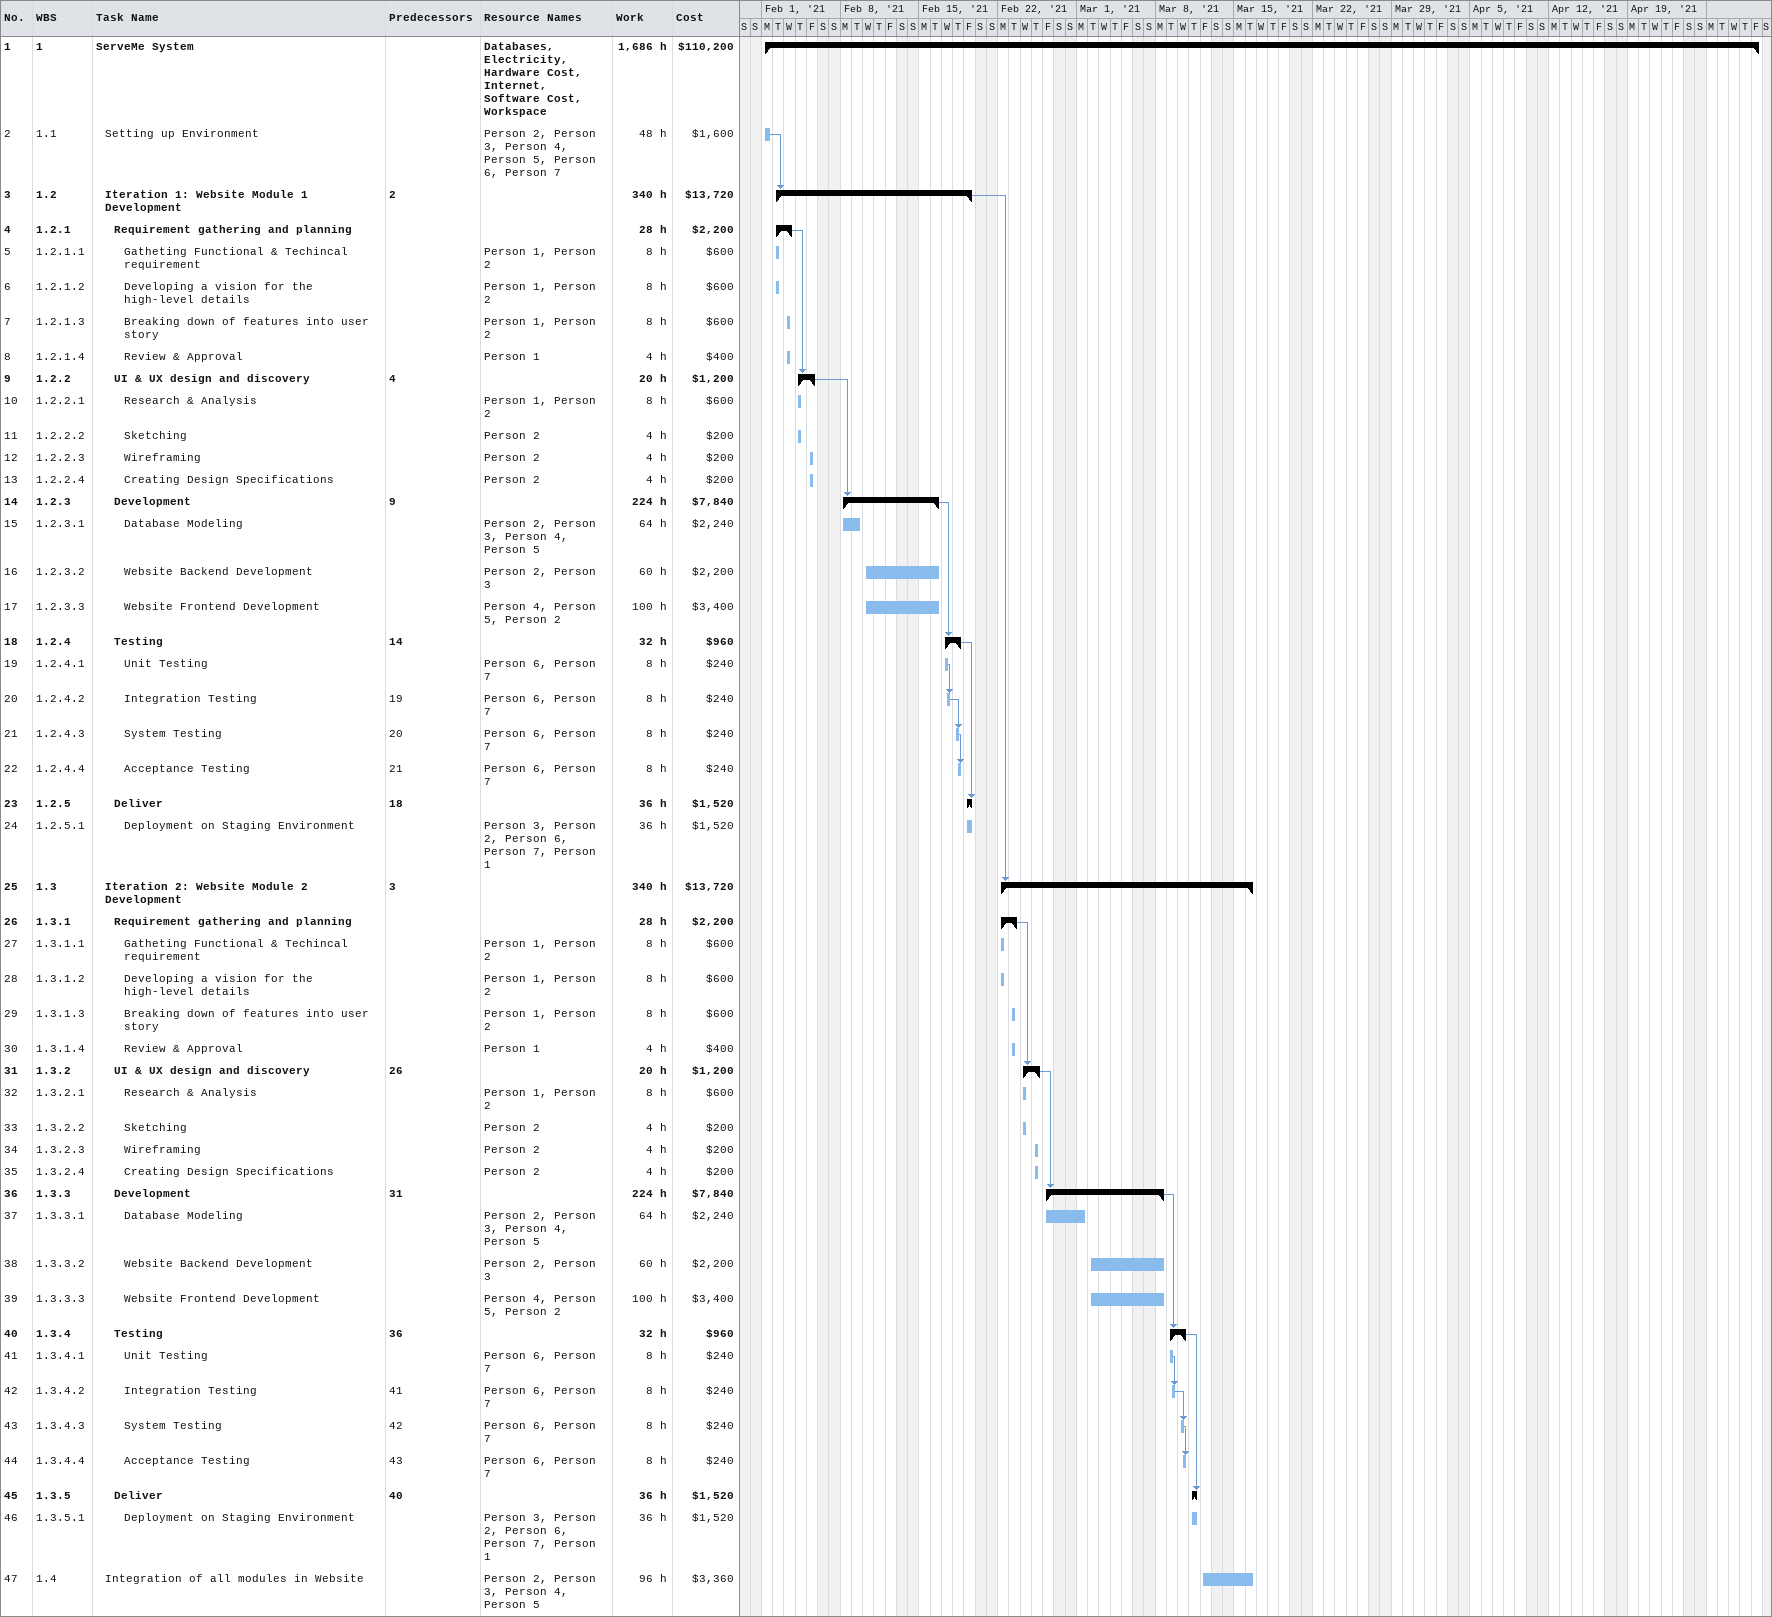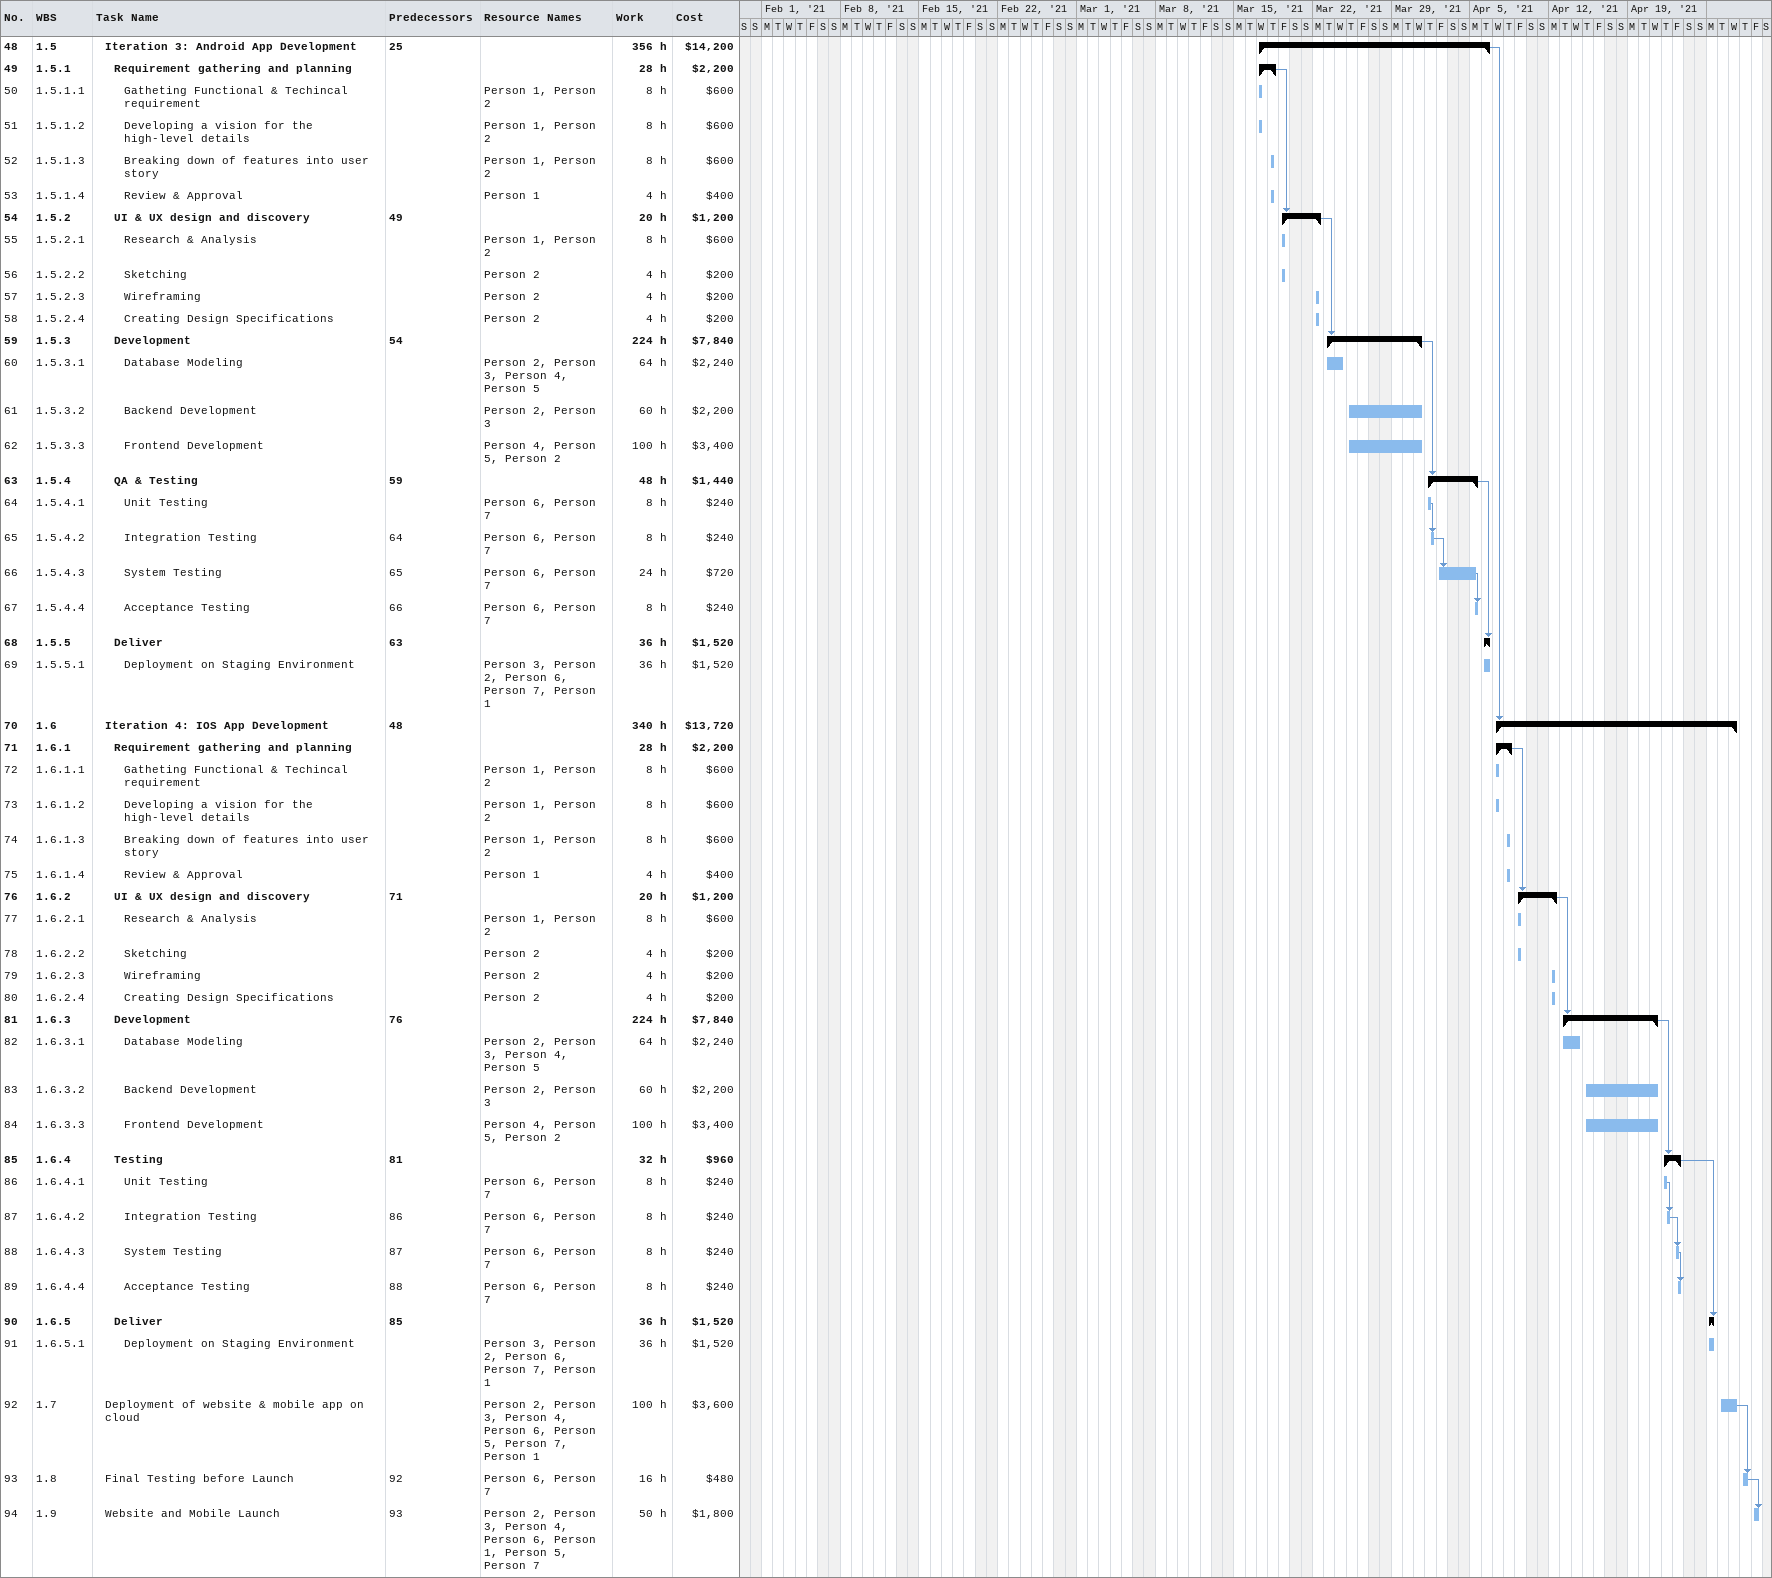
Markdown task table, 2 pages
| ID | WBS | Task | Start | Finish | Predecessors | Resources | Work (h) | Cost ($) |
|---|---|---|---|---|---|---|---|---|
| 1 | 1 | **ServeMe System** | 2021-02-01 | 2021-04-30 |  | Databases, Electricity, Hardware Cost, Internet, Software Cost, Workspace | 1686 | 110200 |
| 2 | 1.1 | Setting up Environment | 2021-02-01 | 2021-02-01 |  | Person 2, Person 3, Person 4, Person 5, Person 6, Person 7 | 48 | 1600 |
| 3 | 1.2 | **Iteration 1: Website Module 1 Development** | 2021-02-02 | 2021-02-19 | 2 |  | 340 | 13720 |
| 4 | 1.2.1 | **Requirement gathering and planning** | 2021-02-02 | 2021-02-03 |  |  | 28 | 2200 |
| 5 | 1.2.1.1 | Gatheting Functional & Techincal requirement | 2021-02-02 | 2021-02-02 |  | Person 1, Person 2 | 8 | 600 |
| 6 | 1.2.1.2 | Developing a vision for the high-level details | 2021-02-02 | 2021-02-02 |  | Person 1, Person 2 | 8 | 600 |
| 7 | 1.2.1.3 | Breaking down of features into user story | 2021-02-03 | 2021-02-03 |  | Person 1, Person 2 | 8 | 600 |
| 8 | 1.2.1.4 | Review & Approval | 2021-02-03 | 2021-02-03 |  | Person 1 | 4 | 400 |
| 9 | 1.2.2 | **UI & UX design and discovery** | 2021-02-04 | 2021-02-05 | 4 |  | 20 | 1200 |
| 10 | 1.2.2.1 | Research & Analysis | 2021-02-04 | 2021-02-04 |  | Person 1, Person 2 | 8 | 600 |
| 11 | 1.2.2.2 | Sketching | 2021-02-04 | 2021-02-04 |  | Person 2 | 4 | 200 |
| 12 | 1.2.2.3 | Wireframing | 2021-02-05 | 2021-02-05 |  | Person 2 | 4 | 200 |
| 13 | 1.2.2.4 | Creating Design Specifications | 2021-02-05 | 2021-02-05 |  | Person 2 | 4 | 200 |
| 14 | 1.2.3 | **Development** | 2021-02-08 | 2021-02-16 | 9 |  | 224 | 7840 |
| 15 | 1.2.3.1 | Database Modeling | 2021-02-08 | 2021-02-09 |  | Person 2, Person 3, Person 4, Person 5 | 64 | 2240 |
| 16 | 1.2.3.2 | Website Backend Development | 2021-02-10 | 2021-02-16 |  | Person 2, Person 3 | 60 | 2200 |
| 17 | 1.2.3.3 | Website Frontend Development | 2021-02-10 | 2021-02-16 |  | Person 4, Person 5, Person 2 | 100 | 3400 |
| 18 | 1.2.4 | **Testing** | 2021-02-17 | 2021-02-18 | 14 |  | 32 | 960 |
| 19 | 1.2.4.1 | Unit Testing | 2021-02-17 | 2021-02-17 |  | Person 6, Person 7 | 8 | 240 |
| 20 | 1.2.4.2 | Integration Testing | 2021-02-17 | 2021-02-17 | 19 | Person 6, Person 7 | 8 | 240 |
| 21 | 1.2.4.3 | System Testing | 2021-02-18 | 2021-02-18 | 20 | Person 6, Person 7 | 8 | 240 |
| 22 | 1.2.4.4 | Acceptance Testing | 2021-02-18 | 2021-02-18 | 21 | Person 6, Person 7 | 8 | 240 |
| 23 | 1.2.5 | **Deliver** | 2021-02-19 | 2021-02-19 | 18 |  | 36 | 1520 |
| 24 | 1.2.5.1 | Deployment on Staging Environment | 2021-02-19 | 2021-02-19 |  | Person 3, Person 2, Person 6, Person 7, Person 1 | 36 | 1520 |
| 25 | 1.3 | **Iteration 2: Website Module 2 Development** | 2021-02-22 | 2021-03-16 | 3 |  | 340 | 13720 |
| 26 | 1.3.1 | **Requirement gathering and planning** | 2021-02-22 | 2021-02-23 |  |  | 28 | 2200 |
| 27 | 1.3.1.1 | Gatheting Functional & Techincal requirement | 2021-02-22 | 2021-02-22 |  | Person 1, Person 2 | 8 | 600 |
| 28 | 1.3.1.2 | Developing a vision for the high-level details | 2021-02-22 | 2021-02-22 |  | Person 1, Person 2 | 8 | 600 |
| 29 | 1.3.1.3 | Breaking down of features into user story | 2021-02-23 | 2021-02-23 |  | Person 1, Person 2 | 8 | 600 |
| 30 | 1.3.1.4 | Review & Approval | 2021-02-23 | 2021-02-23 |  | Person 1 | 4 | 400 |
| 31 | 1.3.2 | **UI & UX design and discovery** | 2021-02-24 | 2021-02-25 | 26 |  | 20 | 1200 |
| 32 | 1.3.2.1 | Research & Analysis | 2021-02-24 | 2021-02-24 |  | Person 1, Person 2 | 8 | 600 |
| 33 | 1.3.2.2 | Sketching | 2021-02-24 | 2021-02-24 |  | Person 2 | 4 | 200 |
| 34 | 1.3.2.3 | Wireframing | 2021-02-25 | 2021-02-25 |  | Person 2 | 4 | 200 |
| 35 | 1.3.2.4 | Creating Design Specifications | 2021-02-25 | 2021-02-25 |  | Person 2 | 4 | 200 |
| 36 | 1.3.3 | **Development** | 2021-02-26 | 2021-03-08 | 31 |  | 224 | 7840 |
| 37 | 1.3.3.1 | Database Modeling | 2021-02-26 | 2021-03-01 |  | Person 2, Person 3, Person 4, Person 5 | 64 | 2240 |
| 38 | 1.3.3.2 | Website Backend Development | 2021-03-02 | 2021-03-08 |  | Person 2, Person 3 | 60 | 2200 |
| 39 | 1.3.3.3 | Website Frontend Development | 2021-03-02 | 2021-03-08 |  | Person 4, Person 5, Person 2 | 100 | 3400 |
| 40 | 1.3.4 | **Testing** | 2021-03-09 | 2021-03-10 | 36 |  | 32 | 960 |
| 41 | 1.3.4.1 | Unit Testing | 2021-03-09 | 2021-03-09 |  | Person 6, Person 7 | 8 | 240 |
| 42 | 1.3.4.2 | Integration Testing | 2021-03-09 | 2021-03-09 | 41 | Person 6, Person 7 | 8 | 240 |
| 43 | 1.3.4.3 | System Testing | 2021-03-10 | 2021-03-10 | 42 | Person 6, Person 7 | 8 | 240 |
| 44 | 1.3.4.4 | Acceptance Testing | 2021-03-10 | 2021-03-10 | 43 | Person 6, Person 7 | 8 | 240 |
| 45 | 1.3.5 | **Deliver** | 2021-03-11 | 2021-03-11 | 40 |  | 36 | 1520 |
| 46 | 1.3.5.1 | Deployment on Staging Environment | 2021-03-11 | 2021-03-11 |  | Person 3, Person 2, Person 6, Person 7, Person 1 | 36 | 1520 |
| 47 | 1.4 | Integration of all modules in Website | 2021-03-12 | 2021-03-16 |  | Person 2, Person 3, Person 4, Person 5 | 96 | 3360 |
| 48 | 1.5 | **Iteration 3: Android App Development** | 2021-03-17 | 2021-04-06 | 25 |  | 356 | 14200 |
| 49 | 1.5.1 | **Requirement gathering and planning** | 2021-03-17 | 2021-03-18 |  |  | 28 | 2200 |
| 50 | 1.5.1.1 | Gatheting Functional & Techincal requirement | 2021-03-17 | 2021-03-17 |  | Person 1, Person 2 | 8 | 600 |
| 51 | 1.5.1.2 | Developing a vision for the high-level details | 2021-03-17 | 2021-03-17 |  | Person 1, Person 2 | 8 | 600 |
| 52 | 1.5.1.3 | Breaking down of features into user story | 2021-03-18 | 2021-03-18 |  | Person 1, Person 2 | 8 | 600 |
| 53 | 1.5.1.4 | Review & Approval | 2021-03-18 | 2021-03-18 |  | Person 1 | 4 | 400 |
| 54 | 1.5.2 | **UI & UX design and discovery** | 2021-03-19 | 2021-03-22 | 49 |  | 20 | 1200 |
| 55 | 1.5.2.1 | Research & Analysis | 2021-03-19 | 2021-03-19 |  | Person 1, Person 2 | 8 | 600 |
| 56 | 1.5.2.2 | Sketching | 2021-03-19 | 2021-03-19 |  | Person 2 | 4 | 200 |
| 57 | 1.5.2.3 | Wireframing | 2021-03-22 | 2021-03-22 |  | Person 2 | 4 | 200 |
| 58 | 1.5.2.4 | Creating Design Specifications | 2021-03-22 | 2021-03-22 |  | Person 2 | 4 | 200 |
| 59 | 1.5.3 | **Development** | 2021-03-23 | 2021-03-31 | 54 |  | 224 | 7840 |
| 60 | 1.5.3.1 | Database Modeling | 2021-03-23 | 2021-03-24 |  | Person 2, Person 3, Person 4, Person 5 | 64 | 2240 |
| 61 | 1.5.3.2 | Backend Development | 2021-03-25 | 2021-03-31 |  | Person 2, Person 3 | 60 | 2200 |
| 62 | 1.5.3.3 | Frontend Development | 2021-03-25 | 2021-03-31 |  | Person 4, Person 5, Person 2 | 100 | 3400 |
| 63 | 1.5.4 | **QA & Testing** | 2021-04-01 | 2021-04-05 | 59 |  | 48 | 1440 |
| 64 | 1.5.4.1 | Unit Testing | 2021-04-01 | 2021-04-01 |  | Person 6, Person 7 | 8 | 240 |
| 65 | 1.5.4.2 | Integration Testing | 2021-04-01 | 2021-04-01 | 64 | Person 6, Person 7 | 8 | 240 |
| 66 | 1.5.4.3 | System Testing | 2021-04-02 | 2021-04-05 | 65 | Person 6, Person 7 | 24 | 720 |
| 67 | 1.5.4.4 | Acceptance Testing | 2021-04-05 | 2021-04-05 | 66 | Person 6, Person 7 | 8 | 240 |
| 68 | 1.5.5 | **Deliver** | 2021-04-06 | 2021-04-06 | 63 |  | 36 | 1520 |
| 69 | 1.5.5.1 | Deployment on Staging Environment | 2021-04-06 | 2021-04-06 |  | Person 3, Person 2, Person 6, Person 7, Person 1 | 36 | 1520 |
| 70 | 1.6 | **Iteration 4: IOS App Development** | 2021-04-07 | 2021-04-28 | 48 |  | 340 | 13720 |
| 71 | 1.6.1 | **Requirement gathering and planning** | 2021-04-07 | 2021-04-08 |  |  | 28 | 2200 |
| 72 | 1.6.1.1 | Gatheting Functional & Techincal requirement | 2021-04-07 | 2021-04-07 |  | Person 1, Person 2 | 8 | 600 |
| 73 | 1.6.1.2 | Developing a vision for the high-level details | 2021-04-07 | 2021-04-07 |  | Person 1, Person 2 | 8 | 600 |
| 74 | 1.6.1.3 | Breaking down of features into user story | 2021-04-08 | 2021-04-08 |  | Person 1, Person 2 | 8 | 600 |
| 75 | 1.6.1.4 | Review & Approval | 2021-04-08 | 2021-04-08 |  | Person 1 | 4 | 400 |
| 76 | 1.6.2 | **UI & UX design and discovery** | 2021-04-09 | 2021-04-12 | 71 |  | 20 | 1200 |
| 77 | 1.6.2.1 | Research & Analysis | 2021-04-09 | 2021-04-09 |  | Person 1, Person 2 | 8 | 600 |
| 78 | 1.6.2.2 | Sketching | 2021-04-09 | 2021-04-09 |  | Person 2 | 4 | 200 |
| 79 | 1.6.2.3 | Wireframing | 2021-04-12 | 2021-04-12 |  | Person 2 | 4 | 200 |
| 80 | 1.6.2.4 | Creating Design Specifications | 2021-04-12 | 2021-04-12 |  | Person 2 | 4 | 200 |
| 81 | 1.6.3 | **Development** | 2021-04-13 | 2021-04-21 | 76 |  | 224 | 7840 |
| 82 | 1.6.3.1 | Database Modeling | 2021-04-13 | 2021-04-14 |  | Person 2, Person 3, Person 4, Person 5 | 64 | 2240 |
| 83 | 1.6.3.2 | Backend Development | 2021-04-15 | 2021-04-21 |  | Person 2, Person 3 | 60 | 2200 |
| 84 | 1.6.3.3 | Frontend Development | 2021-04-15 | 2021-04-21 |  | Person 4, Person 5, Person 2 | 100 | 3400 |
| 85 | 1.6.4 | **Testing** | 2021-04-22 | 2021-04-23 | 81 |  | 32 | 960 |
| 86 | 1.6.4.1 | Unit Testing | 2021-04-22 | 2021-04-22 |  | Person 6, Person 7 | 8 | 240 |
| 87 | 1.6.4.2 | Integration Testing | 2021-04-22 | 2021-04-22 | 86 | Person 6, Person 7 | 8 | 240 |
| 88 | 1.6.4.3 | System Testing | 2021-04-23 | 2021-04-23 | 87 | Person 6, Person 7 | 8 | 240 |
| 89 | 1.6.4.4 | Acceptance Testing | 2021-04-23 | 2021-04-23 | 88 | Person 6, Person 7 | 8 | 240 |
| 90 | 1.6.5 | **Deliver** | 2021-04-26 | 2021-04-26 | 85 |  | 36 | 1520 |
| 91 | 1.6.5.1 | Deployment on Staging Environment | 2021-04-26 | 2021-04-26 |  | Person 3, Person 2, Person 6, Person 7, Person 1 | 36 | 1520 |
| 92 | 1.7 | Deployment of website & mobile app on cloud | 2021-04-27 | 2021-04-28 |  | Person 2, Person 3, Person 4, Person 6, Person 5, Person 7, Person 1 | 100 | 3600 |
| 93 | 1.8 | Final Testing before Launch | 2021-04-29 | 2021-04-29 | 92 | Person 6, Person 7 | 16 | 480 |
| 94 | 1.9 | Website and Mobile Launch | 2021-04-30 | 2021-04-30 | 93 | Person 2, Person 3, Person 4, Person 6, Person 1, Person 5, Person 7 | 50 | 1800 |
